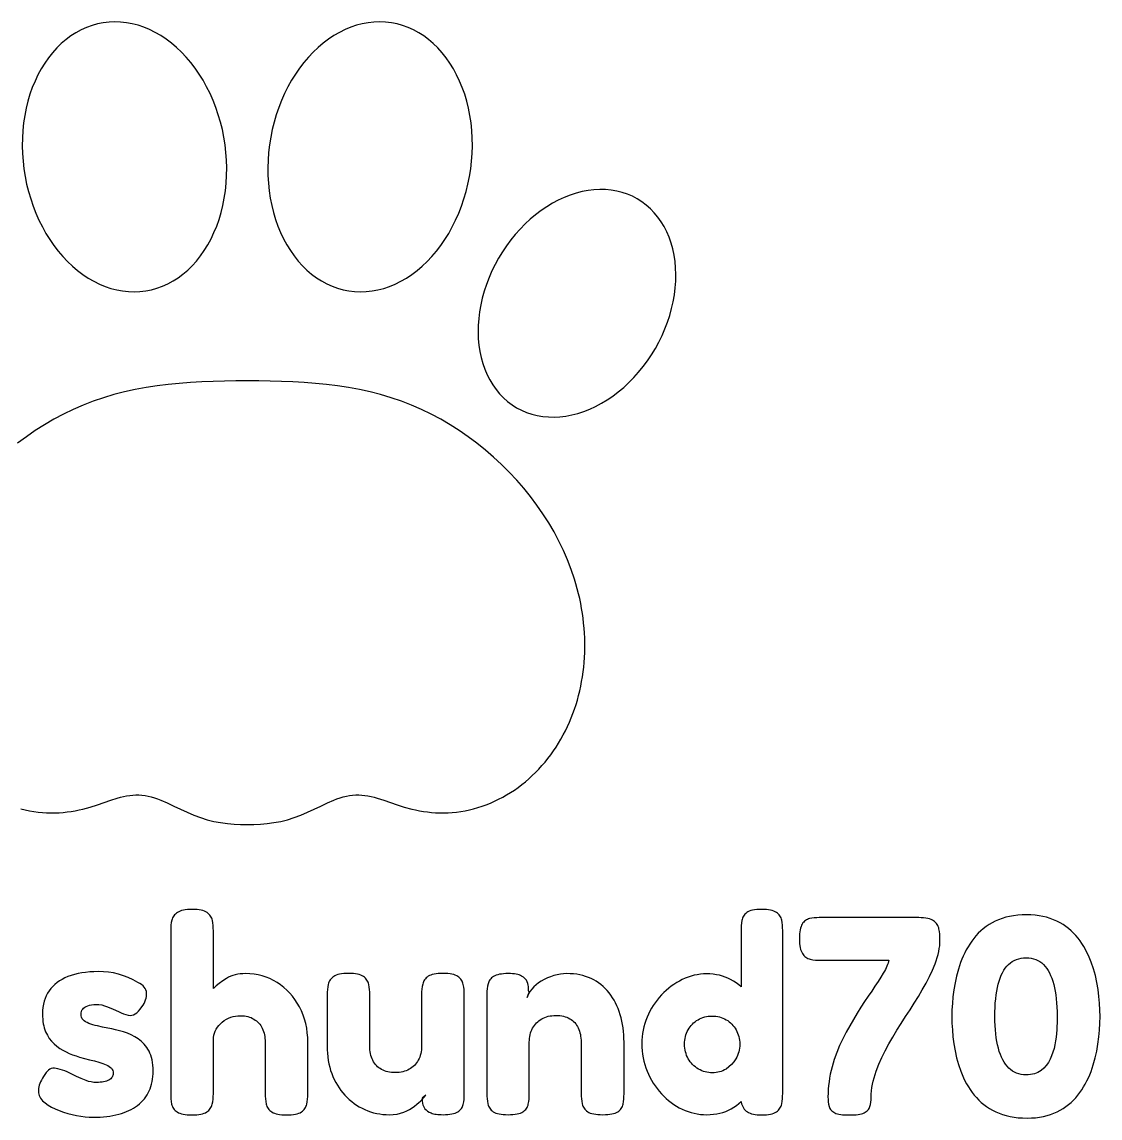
# Model space of a CAD drawing. Header units: millimetres. Extents: x -45.9 to 45.9, y -30.1 to 29.
# Drawn here: x -12.1 to 45.9, y -30.1 to 29 of the extents above; entities that cross this region are included whole.
import ezdxf

# ---------------------------------------------------------------- set-up
doc = ezdxf.new("R2010")
doc.units = ezdxf.units.MM
doc.layers.add('PAW', color=1, linetype='CONTINUOUS')
doc.layers.add('TEXT', color=2, linetype='CONTINUOUS')

msp = doc.modelspace()

# ---------------------------------------------------------------- linework, layer by layer
at = {"layer": 'PAW'}
for points in [[(-5.46528, 14.47359), (-5.15992, 14.53401), (-4.85929, 14.61777), (-4.56436, 14.72458), (-4.27609, 14.8541), (-3.99543, 15.00591), (-3.72329, 15.17952), (-3.46056, 15.37434), (-3.2081, 15.58976), (-2.96672, 15.82507), (-2.73722, 16.0795), (-2.52035, 16.35222), (-2.31681, 16.64234), (-2.12726, 16.94891), (-1.95233, 17.27094), (-1.79258, 17.60737), (-1.64854, 17.95711), (-1.52068, 18.31902), (-1.40941, 18.69191), (-1.31509, 19.07457), (-1.23804, 19.46575), (-1.1785, 19.86418), (-1.13667, 20.26855), (-1.11269, 20.67755), (-1.10663, 21.08984), (-1.11852, 21.50408), (-1.14831, 21.91892), (-1.19591, 22.333), (-1.26116, 22.74497), (-1.34385, 23.15349), (-1.44371, 23.55723), (-1.56041, 23.95487), (-1.69358, 24.34511), (-1.84277, 24.72668), (-2.00751, 25.09834), (-2.18726, 25.45887), (-2.38142, 25.80709), (-2.58937, 26.14188), (-2.81042, 26.46214), (-3.04386, 26.76682), (-3.28893, 27.05493), (-3.54482, 27.32553), (-3.8107, 27.57774), (-4.08571, 27.81074), (-4.36894, 28.02376), (-4.65947, 28.21611), (-4.95636, 28.38717), (-5.25864, 28.53637), (-5.56532, 28.66323), (-5.87539, 28.76733), (-6.18786, 28.84834), (-6.50169, 28.906), (-6.81588, 28.9401), (-7.12938, 28.95055), (-7.44118, 28.9373), (-7.75026, 28.90041), (-8.05562, 28.83998), (-8.35625, 28.75623), (-8.65118, 28.64942), (-8.93945, 28.51989), (-9.22011, 28.36808), (-9.49225, 28.19448), (-9.75498, 27.99965), (-10.00744, 27.78423), (-10.24882, 27.54892), (-10.47832, 27.2945), (-10.69519, 27.02178), (-10.89873, 26.73166), (-11.08828, 26.42509), (-11.26321, 26.10306), (-11.42296, 25.76662), (-11.567, 25.41688), (-11.69486, 25.05498), (-11.80613, 24.68209), (-11.90045, 24.29943), (-11.9775, 23.90825), (-12.03704, 23.50982), (-12.07887, 23.10545), (-12.10285, 22.69645), (-12.10891, 22.28415), (-12.09702, 21.86991), (-12.06723, 21.45508), (-12.01963, 21.041), (-11.95438, 20.62902), (-11.87169, 20.2205), (-11.77183, 19.81676), (-11.65513, 19.41912), (-11.52196, 19.02888), (-11.37277, 18.64731), (-11.20803, 18.27566), (-11.02829, 17.91513), (-10.83412, 17.5669), (-10.62618, 17.23212), (-10.40512, 16.91186), (-10.17168, 16.60718), (-9.92661, 16.31907), (-9.67072, 16.04847), (-9.40484, 15.79625), (-9.12983, 15.56326), (-8.8466, 15.35024), (-8.55607, 15.15788), (-8.25918, 14.98683), (-7.9569, 14.83763), (-7.65023, 14.71077), (-7.34015, 14.60666), (-7.02768, 14.52565), (-6.71385, 14.468), (-6.39967, 14.4339), (-6.08616, 14.42345), (-5.77436, 14.43669)], [(5.46528, 14.47359), (5.77436, 14.43669), (6.08616, 14.42345), (6.39967, 14.4339), (6.71385, 14.468), (7.02768, 14.52565), (7.34015, 14.60666), (7.65023, 14.71077), (7.9569, 14.83763), (8.25918, 14.98683), (8.55607, 15.15788), (8.8466, 15.35024), (9.12983, 15.56326), (9.40484, 15.79625), (9.67072, 16.04847), (9.92661, 16.31907), (10.17168, 16.60718), (10.40512, 16.91186), (10.62618, 17.23212), (10.83412, 17.5669), (11.02829, 17.91513), (11.20803, 18.27566), (11.37277, 18.64731), (11.52196, 19.02888), (11.65513, 19.41912), (11.77183, 19.81676), (11.87169, 20.2205), (11.95438, 20.62902), (12.01963, 21.041), (12.06723, 21.45508), (12.09702, 21.86991), (12.10891, 22.28415), (12.10285, 22.69645), (12.07887, 23.10545), (12.03704, 23.50982), (11.9775, 23.90825), (11.90045, 24.29943), (11.80613, 24.68209), (11.69486, 25.05498), (11.567, 25.41688), (11.42296, 25.76662), (11.26321, 26.10306), (11.08828, 26.42509), (10.89873, 26.73166), (10.69519, 27.02178), (10.47832, 27.2945), (10.24882, 27.54892), (10.00744, 27.78423), (9.75498, 27.99965), (9.49225, 28.19448), (9.22011, 28.36808), (8.93945, 28.51989), (8.65118, 28.64942), (8.35625, 28.75623), (8.05562, 28.83998), (7.75026, 28.90041), (7.44118, 28.9373), (7.12938, 28.95055), (6.81588, 28.9401), (6.50169, 28.906), (6.18786, 28.84834), (5.87539, 28.76733), (5.56532, 28.66323), (5.25864, 28.53637), (4.95636, 28.38717), (4.65947, 28.21611), (4.36894, 28.02376), (4.08571, 27.81074), (3.8107, 27.57774), (3.54482, 27.32553), (3.28893, 27.05493), (3.04386, 26.76682), (2.81042, 26.46214), (2.58937, 26.14188), (2.38142, 25.80709), (2.18726, 25.45887), (2.00751, 25.09834), (1.84277, 24.72668), (1.69358, 24.34511), (1.56041, 23.95487), (1.44371, 23.55723), (1.34385, 23.15349), (1.26116, 22.74497), (1.19591, 22.333), (1.14831, 21.91892), (1.11852, 21.50408), (1.10663, 21.08984), (1.11269, 20.67755), (1.13667, 20.26855), (1.1785, 19.86418), (1.23804, 19.46575), (1.31509, 19.07457), (1.40941, 18.69191), (1.52068, 18.31902), (1.64854, 17.95711), (1.79258, 17.60737), (1.95233, 17.27094), (2.12726, 16.94891), (2.31681, 16.64234), (2.52035, 16.35222), (2.73722, 16.0795), (2.96672, 15.82507), (3.2081, 15.58976), (3.46056, 15.37434), (3.72329, 15.17952), (3.99543, 15.00591), (4.27609, 14.8541), (4.56436, 14.72458), (4.85929, 14.61777), (5.15992, 14.53401)], [(14.49072, 8.18194), (14.75124, 8.04521), (15.02264, 7.92949), (15.30395, 7.83521), (15.59414, 7.76271), (15.89214, 7.71225), (16.19688, 7.68402), (16.50723, 7.67812), (16.82207, 7.69458), (17.14024, 7.73332), (17.46059, 7.79422), (17.78195, 7.87705), (18.10315, 7.98151), (18.423, 8.10721), (18.74036, 8.25369), (19.05405, 8.42043), (19.36293, 8.60682), (19.66588, 8.81217), (19.96179, 9.03573), (20.24958, 9.27669), (20.5282, 9.53418), (20.79663, 9.80724), (21.0539, 10.09489), (21.29906, 10.39607), (21.53123, 10.70968), (21.74955, 11.03459), (21.95322, 11.3696), (22.14152, 11.7135), (22.31373, 12.06502), (22.46925, 12.42289), (22.6075, 12.7858), (22.72797, 13.15242), (22.83024, 13.52143), (22.91391, 13.89146), (22.9787, 14.26117), (23.02435, 14.62922), (23.05072, 14.99426), (23.05769, 15.35495), (23.04525, 15.70998), (23.01343, 16.05806), (22.96236, 16.39791), (22.89223, 16.7283), (22.80328, 17.04802), (22.69584, 17.3559), (22.57031, 17.65083), (22.42714, 17.93171), (22.26686, 18.19754), (22.09004, 18.44733), (21.89734, 18.68018), (21.68946, 18.89524), (21.46716, 19.09172), (21.23124, 19.2689), (20.98257, 19.42615), (20.72206, 19.56288), (20.45065, 19.67859), (20.16934, 19.77288), (19.87916, 19.84538), (19.58115, 19.89584), (19.27642, 19.92407), (18.96607, 19.92996), (18.65123, 19.91351), (18.33305, 19.87476), (18.0127, 19.81386), (17.69134, 19.73104), (17.37015, 19.62658), (17.05029, 19.50088), (16.73294, 19.35439), (16.41925, 19.18765), (16.11037, 19.00127), (15.80742, 18.79592), (15.51151, 18.57236), (15.22372, 18.33139), (14.9451, 18.07391), (14.67667, 17.80085), (14.4194, 17.5132), (14.17423, 17.21202), (13.94207, 16.89841), (13.72375, 16.5735), (13.52007, 16.23849), (13.33178, 15.89459), (13.15956, 15.54307), (13.00404, 15.1852), (12.8658, 14.82229), (12.74532, 14.45566), (12.64306, 14.08666), (12.55938, 13.71663), (12.4946, 13.34691), (12.44894, 12.97887), (12.42258, 12.61383), (12.41561, 12.25314), (12.42805, 11.89811), (12.45986, 11.55003), (12.51093, 11.21017), (12.58107, 10.87978), (12.67002, 10.56006), (12.77745, 10.25218), (12.90298, 9.95726), (13.04615, 9.67638), (13.20644, 9.41055), (13.38325, 9.16076), (13.57595, 8.92791), (13.78383, 8.71285), (14.00614, 8.51637), (14.24206, 8.33919)]]:
    msp.add_lwpolyline(points, close=True, dxfattribs=at)
msp.add_lwpolyline([(-12.17712, -13.4077), (-11.94767, -13.46419), (-11.71767, -13.51225), (-11.48751, -13.55186), (-11.25758, -13.58307), (-11.02825, -13.60593), (-10.79991, -13.62053), (-10.57294, -13.62701), (-10.3477, -13.62555), (-10.12453, -13.61639), (-9.90378, -13.59978), (-9.68573, -13.57608), (-9.47066, -13.54565), (-9.25883, -13.50896), (-9.05043, -13.46649), (-8.84563, -13.41882), (-8.44727, -13.3105), (-8.0641, -13.18999), (-7.6955, -13.06454), (-7.33997, -12.94245), (-6.99523, -12.83256), (-6.82605, -12.78495), (-6.65849, -12.74362), (-6.49219, -12.7095), (-6.32675, -12.68345), (-6.16181, -12.66622), (-5.99701, -12.65839), (-5.83203, -12.6604), (-5.66656, -12.67251), (-5.50036, -12.69476), (-5.33322, -12.72695), (-5.16499, -12.76869), (-4.99557, -12.81936), (-4.8249, -12.87819), (-4.65295, -12.94425), (-4.30532, -13.09379), (-3.95314, -13.25863), (-3.5972, -13.4289), (-3.23849, -13.595), (-2.87805, -13.74853), (-2.51682, -13.88316), (-2.15552, -13.9954), (-1.79464, -14.08431), (-1.43443, -14.151), (-1.07497, -14.19793), (-0.71621, -14.22818), (-0.35796, -14.24477), (0, -14.25), (0.35796, -14.24477), (0.71621, -14.22818), (1.07497, -14.19793), (1.43443, -14.151), (1.79464, -14.08431), (2.15552, -13.9954), (2.51682, -13.88316), (2.87805, -13.74853), (3.23849, -13.595), (3.5972, -13.4289), (3.95314, -13.25863), (4.30532, -13.09379), (4.65295, -12.94425), (4.8249, -12.87819), (4.99557, -12.81936), (5.16499, -12.76869), (5.33322, -12.72695), (5.50036, -12.69476), (5.66656, -12.67251), (5.83203, -12.6604), (5.99701, -12.65839), (6.16181, -12.66622), (6.32675, -12.68345), (6.49219, -12.7095), (6.65849, -12.74362), (6.82605, -12.78495), (6.99523, -12.83256), (7.33997, -12.94245), (7.6955, -13.06454), (8.0641, -13.18999), (8.44727, -13.3105), (8.84563, -13.41882), (9.05043, -13.46649), (9.25883, -13.50896), (9.47066, -13.54565), (9.68573, -13.57608), (9.90378, -13.59978), (10.12453, -13.61639), (10.3477, -13.62555), (10.57294, -13.62701), (10.79991, -13.62053), (11.02825, -13.60593), (11.25758, -13.58307), (11.48751, -13.55186), (11.71767, -13.51225), (11.94767, -13.46419), (12.17712, -13.4077), (12.40567, -13.3428), (12.63296, -13.26956), (12.85863, -13.18805), (13.08237, -13.09837), (13.30384, -13.00066), (13.52274, -12.89505), (13.73877, -12.78169), (13.95166, -12.66076), (14.16112, -12.53245), (14.3669, -12.39695), (14.56876, -12.25448), (14.76646, -12.10524), (14.95979, -11.94945), (15.14853, -11.78736), (15.3325, -11.61918), (15.5115, -11.44516), (15.68539, -11.26551), (15.85399, -11.08048), (16.01718, -10.89029), (16.17482, -10.69515), (16.3268, -10.4953), (16.47303, -10.29092), (16.61341, -10.08223), (16.74788, -9.86942), (16.87636, -9.65267), (16.9988, -9.43216), (17.11517, -9.20807), (17.22542, -8.98057), (17.32953, -8.74983), (17.42747, -8.51599), (17.51925, -8.27923), (17.60484, -8.03969), (17.68425, -7.79752), (17.75748, -7.55287), (17.82453, -7.30589), (17.88542, -7.05671), (17.94015, -6.80548), (17.98874, -6.55233), (18.0312, -6.2974), (18.06754, -6.04084), (18.09777, -5.78278), (18.1219, -5.52337), (18.13994, -5.26273), (18.15189, -5.00101), (18.15776, -4.73835), (18.15756, -4.47488), (18.15128, -4.21076), (18.13893, -3.94612), (18.12051, -3.68109), (18.09603, -3.41581), (18.06549, -3.15042), (18.0289, -2.88506), (17.98626, -2.61986), (17.93759, -2.35494), (17.8829, -2.09044), (17.82221, -1.82649), (17.75553, -1.56321), (17.68289, -1.30073), (17.60432, -1.03915), (17.4295, -0.51921), (17.23138, -0.00427), (17.01038, 0.50484), (16.76698, 1.00734), (16.50178, 1.50251), (16.21542, 1.98967), (15.90861, 2.46814), (15.58212, 2.93729), (15.23672, 3.39645), (14.87323, 3.84495), (14.49246, 4.2821), (14.09521, 4.70716), (13.68226, 5.11933), (13.25438, 5.51775), (12.81227, 5.90149), (12.35657, 6.26953), (11.88792, 6.62085), (11.40687, 6.9544), (10.91399, 7.2692), (10.40978, 7.5643), (9.89475, 7.83892), (9.36939, 8.09239), (8.83419, 8.32424), (8.28965, 8.53421), (7.73626, 8.72233), (7.17453, 8.88889), (6.605, 9.03454), (6.02824, 9.16022), (5.44483, 9.26715), (4.85538, 9.35675), (4.2605, 9.43054), (3.66084, 9.49013), (3.05706, 9.53712), (2.44982, 9.57304), (1.83981, 9.5993), (1.2277, 9.6171), (0.6142, 9.62736), (0, 9.63071), (-0.6142, 9.62736), (-1.2277, 9.6171), (-1.83981, 9.5993), (-2.44982, 9.57304), (-3.05706, 9.53712), (-3.66084, 9.49013), (-4.2605, 9.43054), (-4.85538, 9.35675), (-5.44483, 9.26715), (-6.02824, 9.16022), (-6.605, 9.03454), (-7.17453, 8.88889), (-7.73626, 8.72233), (-8.28965, 8.53421), (-8.83419, 8.32424), (-9.36939, 8.09239), (-9.89475, 7.83892), (-10.40978, 7.5643), (-10.91399, 7.2692), (-11.40687, 6.9544), (-11.88792, 6.62085), (-12.35657, 6.26953)], dxfattribs=at)
at = {"layer": 'TEXT'}
for points in [[(-3.77391, -29.72717), (-3.70829, -29.76462), (-3.63315, -29.79708), (-3.5485, -29.82454), (-3.45435, -29.84701), (-3.35068, -29.86449), (-3.2375, -29.87697), (-3.11481, -29.88446), (-2.98261, -29.88696), (-2.84696, -29.88446), (-2.72153, -29.87697), (-2.60633, -29.86449), (-2.50136, -29.84701), (-2.4066, -29.82454), (-2.32208, -29.79708), (-2.24777, -29.76462), (-2.18369, -29.72717), (-2.12746, -29.68568), (-2.0767, -29.6411), (-2.0314, -29.59343), (-1.99157, -29.54266), (-1.95721, -29.48881), (-1.92832, -29.43186), (-1.9049, -29.37182), (-1.88695, -29.30869), (-1.86032, -29.17649), (-1.8413, -29.03859), (-1.82989, -28.89497), (-1.82608, -28.74565), (-1.82608, -25.71739), (-1.80528, -25.59791), (-1.7733, -25.48295), (-1.73014, -25.3725), (-1.67581, -25.26657), (-1.61031, -25.16517), (-1.53362, -25.06827), (-1.44577, -24.9759), (-1.34673, -24.88804), (-1.23986, -24.80779), (-1.12846, -24.73825), (-1.01255, -24.6794), (-0.89212, -24.63125), (-0.76717, -24.5938), (-0.6377, -24.56705), (-0.50372, -24.551), (-0.36521, -24.54565), (-0.26071, -24.5485), (-0.16025, -24.55706), (-0.06384, -24.57133), (0.02854, -24.5913), (0.11687, -24.61698), (0.20116, -24.64837), (0.28141, -24.68546), (0.35761, -24.72826), (0.42954, -24.77593), (0.49694, -24.82765), (0.55984, -24.88341), (0.61821, -24.94321), (0.67206, -25.00705), (0.7214, -25.07493), (0.76622, -25.14686), (0.80652, -25.22282), (0.84219, -25.30283), (0.8731, -25.38689), (0.89925, -25.47498), (0.92065, -25.56712), (0.9373, -25.6633), (0.94919, -25.76352), (0.95632, -25.86778), (0.9587, -25.97609), (0.9587, -28.73043), (0.96203, -28.88023), (0.97201, -29.02527), (0.98866, -29.16556), (1.01196, -29.30109), (1.02836, -29.366), (1.05095, -29.42758), (1.07972, -29.48583), (1.11467, -29.54076), (1.15581, -29.59236), (1.20313, -29.64062), (1.25662, -29.68556), (1.31631, -29.72717), (1.38348, -29.76462), (1.45944, -29.79708), (1.54421, -29.82454), (1.63777, -29.84701), (1.74013, -29.86449), (1.85129, -29.87697), (1.97125, -29.88446), (2.1, -29.88696), (2.2391, -29.88446), (2.36726, -29.87697), (2.48448, -29.86449), (2.59076, -29.84701), (2.68611, -29.82454), (2.77052, -29.79708), (2.84399, -29.76462), (2.90652, -29.72717), (2.96097, -29.68568), (3.01019, -29.6411), (3.05418, -29.59343), (3.09294, -29.54266), (3.12646, -29.48881), (3.15476, -29.43186), (3.17782, -29.37182), (3.19565, -29.30869), (3.22228, -29.17649), (3.24131, -29.03859), (3.25272, -28.89497), (3.25652, -28.74565), (3.25652, -25.9913), (3.24951, -25.725), (3.22847, -25.4663), (3.19339, -25.21522), (3.14429, -24.97174), (3.08117, -24.73587), (3.00401, -24.50761), (2.91282, -24.28696), (2.80761, -24.07391), (2.69063, -23.87026), (2.56413, -23.67778), (2.42813, -23.49648), (2.28261, -23.32636), (2.12758, -23.16741), (1.96305, -23.01963), (1.789, -22.88303), (1.60544, -22.75761), (1.41415, -22.64526), (1.21692, -22.54789), (1.01374, -22.46551), (0.80462, -22.3981), (0.58956, -22.34567), (0.36855, -22.30822), (0.14159, -22.28575), (-0.0913, -22.27826), (-0.23718, -22.2823), (-0.37806, -22.29443), (-0.51394, -22.31464), (-0.64484, -22.34293), (-0.77074, -22.37931), (-0.89164, -22.42378), (-1.00756, -22.47632), (-1.11848, -22.53696), (-1.32534, -22.66821), (-1.51223, -22.80326), (-1.67914, -22.94212), (-1.82608, -23.08478), (-1.82608, -19.98043), (-1.82941, -19.83111), (-1.8394, -19.6875), (-1.85605, -19.54959), (-1.87935, -19.41739), (-1.89552, -19.35414), (-1.91739, -19.29375), (-1.94497, -19.23621), (-1.97826, -19.18152), (-2.01725, -19.12969), (-2.06195, -19.0807), (-2.11236, -19.03458), (-2.16848, -18.9913), (-2.23256, -18.95207), (-2.30686, -18.91807), (-2.39139, -18.8893), (-2.48614, -18.86576), (-2.59112, -18.84745), (-2.70632, -18.83437), (-2.83174, -18.82653), (-2.96739, -18.82391), (-3.09959, -18.82641), (-3.22228, -18.8339), (-3.33546, -18.84638), (-3.43913, -18.86386), (-3.53328, -18.88633), (-3.61793, -18.91379), (-3.69307, -18.94625), (-3.75869, -18.98369), (-3.81671, -19.02519), (-3.86902, -19.06977), (-3.91562, -19.11744), (-3.95652, -19.1682), (-3.99171, -19.22206), (-4.02119, -19.27901), (-4.04497, -19.33904), (-4.06304, -19.40217), (-4.08967, -19.53437), (-4.10869, -19.67228), (-4.12011, -19.8159), (-4.12391, -19.96522), (-4.12391, -28.73043), (-4.12058, -28.88023), (-4.11059, -29.02527), (-4.09395, -29.16556), (-4.07065, -29.30109), (-4.05436, -29.366), (-4.03213, -29.42758), (-4.00395, -29.48583), (-3.96983, -29.54076), (-3.92977, -29.59236), (-3.88376, -29.64062), (-3.83181, -29.68556)], [(26.02934, -29.55978), (26.17364, -29.47313), (26.31177, -29.3787), (26.44375, -29.27651), (26.56956, -29.16655), (26.56956, -29.20217), (26.59144, -29.28682), (26.61902, -29.36576), (26.65231, -29.43899), (26.6913, -29.50652), (26.736, -29.56834), (26.78641, -29.62446), (26.84253, -29.67486), (26.90435, -29.71956), (26.97307, -29.7588), (27.04987, -29.7928), (27.13475, -29.82157), (27.22772, -29.84511), (27.32877, -29.86342), (27.43791, -29.87649), (27.55513, -29.88434), (27.68043, -29.88696), (27.81251, -29.88434), (27.93485, -29.87649), (28.04743, -29.86342), (28.15027, -29.84511), (28.24336, -29.82157), (28.32669, -29.7928), (28.40028, -29.7588), (28.46412, -29.71956), (28.52024, -29.67617), (28.57065, -29.62969), (28.61535, -29.58011), (28.65434, -29.52744), (28.68763, -29.47169), (28.71521, -29.41284), (28.73709, -29.3509), (28.75326, -29.28587), (28.77656, -29.15129), (28.7932, -29.01386), (28.80318, -28.87357), (28.80651, -28.73043), (28.80651, -19.96522), (28.80318, -19.8159), (28.7932, -19.67228), (28.77656, -19.53437), (28.75326, -19.40217), (28.73709, -19.33904), (28.71521, -19.27901), (28.68763, -19.22206), (28.65434, -19.1682), (28.61535, -19.11744), (28.57065, -19.06977), (28.52024, -19.02519), (28.46412, -18.98369), (28.40005, -18.94625), (28.32574, -18.91379), (28.24122, -18.88633), (28.14646, -18.86386), (28.04149, -18.84638), (27.92629, -18.8339), (27.80086, -18.82641), (27.66521, -18.82391), (27.52968, -18.82653), (27.40461, -18.83437), (27.29001, -18.84745), (27.18587, -18.86576), (27.09218, -18.8893), (27.00896, -18.91807), (26.93621, -18.95207), (26.87391, -18.9913), (26.81982, -19.0347), (26.77167, -19.08118), (26.72946, -19.13076), (26.6932, -19.18342), (26.66289, -19.23918), (26.63852, -19.29803), (26.62009, -19.35997), (26.60761, -19.425), (26.57907, -19.69701), (26.56956, -19.98043), (26.56956, -22.99494), (26.43733, -22.88061), (26.29814, -22.77504), (26.152, -22.67825), (25.99891, -22.59022), (25.85732, -22.52067), (25.71026, -22.46039), (25.55772, -22.40939), (25.39972, -22.36766), (25.23626, -22.33521), (25.06732, -22.31202), (24.89291, -22.29811), (24.71304, -22.29348), (24.54279, -22.29823), (24.37445, -22.3125), (24.20801, -22.33628), (24.04348, -22.36956), (23.88084, -22.41236), (23.72011, -22.46467), (23.56128, -22.52649), (23.40435, -22.59782), (23.25039, -22.67736), (23.10047, -22.76379), (22.9546, -22.85712), (22.81277, -22.95734), (22.67498, -23.06445), (22.54124, -23.17846), (22.41153, -23.29937), (22.28587, -23.42717), (22.16556, -23.5608), (22.0519, -23.69918), (21.9449, -23.84232), (21.84456, -23.99022), (21.75088, -24.14287), (21.66385, -24.30027), (21.58349, -24.46243), (21.50978, -24.62935), (21.4438, -24.79971), (21.38661, -24.97221), (21.33822, -25.14686), (21.29863, -25.32364), (21.26784, -25.50256), (21.24585, -25.68363), (21.23265, -25.86683), (21.22825, -26.05217), (21.23265, -26.24489), (21.24585, -26.43499), (21.26784, -26.62247), (21.29863, -26.80734), (21.33822, -26.98959), (21.38661, -27.16923), (21.4438, -27.34625), (21.50978, -27.52065), (21.58337, -27.69125), (21.66338, -27.85686), (21.74981, -28.01748), (21.84266, -28.1731), (21.94193, -28.32373), (22.04762, -28.46936), (22.15973, -28.61), (22.27826, -28.74565), (22.40226, -28.87512), (22.53077, -28.99721), (22.6638, -29.11194), (22.80136, -29.21929), (22.94342, -29.31928), (23.09001, -29.41189), (23.24111, -29.49713), (23.39674, -29.575), (23.55545, -29.64455), (23.71583, -29.70482), (23.87787, -29.75582), (24.04157, -29.79755), (24.20694, -29.83001), (24.37398, -29.85319), (24.54267, -29.8671), (24.71304, -29.87174), (24.90005, -29.86686), (25.08064, -29.85224), (25.2548, -29.82787), (25.42255, -29.79375), (25.58388, -29.74988), (25.73879, -29.69626), (25.88728, -29.6329)], [(31.60652, -29.77283), (31.67214, -29.79957), (31.74728, -29.82276), (31.83193, -29.84237), (31.92608, -29.85842), (32.02975, -29.87091), (32.14293, -29.87982), (32.26562, -29.88517), (32.39782, -29.88696), (32.53002, -29.88517), (32.65271, -29.87982), (32.76589, -29.87091), (32.86956, -29.85842), (32.96372, -29.84237), (33.04837, -29.82276), (33.12351, -29.79957), (33.18913, -29.77283), (33.24727, -29.74263), (33.29993, -29.7091), (33.34713, -29.67225), (33.38886, -29.63206), (33.42512, -29.58855), (33.45591, -29.54171), (33.48123, -29.49154), (33.50109, -29.43804), (33.53104, -29.32439), (33.55244, -29.20407), (33.56528, -29.0771), (33.56956, -28.94348), (33.57372, -28.76812), (33.58621, -28.59205), (33.60701, -28.41527), (33.63614, -28.23777), (33.67359, -28.05956), (33.71936, -27.88064), (33.77345, -27.701), (33.83587, -27.52065), (33.97853, -27.15829), (34.14022, -26.79402), (34.32093, -26.42785), (34.52066, -26.05978), (34.7337, -25.69124), (34.95435, -25.32364), (35.18262, -24.957), (35.41849, -24.5913), (35.65435, -24.22704), (35.88261, -23.86467), (36.10326, -23.50421), (36.3163, -23.14565), (36.51603, -22.79042), (36.69674, -22.43994), (36.85843, -22.09422), (37.00109, -21.75326), (37.06351, -21.58504), (37.1176, -21.41895), (37.16337, -21.25501), (37.20082, -21.09321), (37.22995, -20.93354), (37.25075, -20.77602), (37.26323, -20.62063), (37.2674, -20.46739), (37.26407, -20.31046), (37.25408, -20.15924), (37.23743, -20.01372), (37.21412, -19.87391), (37.19796, -19.8071), (37.17608, -19.74361), (37.1485, -19.68346), (37.11522, -19.62663), (37.07622, -19.57313), (37.03153, -19.52296), (36.98112, -19.47612), (36.92501, -19.43261), (36.86093, -19.39337), (36.78662, -19.35937), (36.70209, -19.3306), (36.60734, -19.30706), (36.50236, -19.28875), (36.38716, -19.27568), (36.26174, -19.26783), (36.1261, -19.26522), (30.76956, -19.26522), (30.63451, -19.26854), (30.50326, -19.27853), (30.37581, -19.29518), (30.25217, -19.31848), (30.19273, -19.33465), (30.13614, -19.35652), (30.0824, -19.3841), (30.03152, -19.41739), (29.98349, -19.45638), (29.93832, -19.50109), (29.89599, -19.55149), (29.85653, -19.60761), (29.82086, -19.67169), (29.78995, -19.74599), (29.76379, -19.83052), (29.74239, -19.92527), (29.72575, -20.03025), (29.71386, -20.14545), (29.70673, -20.27087), (29.70435, -20.40652), (29.70684, -20.53872), (29.71433, -20.66141), (29.72682, -20.77459), (29.74429, -20.87826), (29.76677, -20.97242), (29.79423, -21.05706), (29.82669, -21.1322), (29.86414, -21.19783), (29.90575, -21.25584), (29.95068, -21.30815), (29.99895, -21.35475), (30.05055, -21.39565), (30.10547, -21.43084), (30.16372, -21.46032), (30.22531, -21.4841), (30.29022, -21.50217), (30.4248, -21.5288), (30.56223, -21.54783), (30.70252, -21.55924), (30.84566, -21.56304), (34.51305, -21.56304), (34.49843, -21.63378), (34.47738, -21.70903), (34.44992, -21.78881), (34.41603, -21.8731), (34.37573, -21.9619), (34.32901, -22.05523), (34.27587, -22.15307), (34.21631, -22.25543), (34.08315, -22.47228), (33.93479, -22.70435), (33.7712, -22.95163), (33.59239, -23.21413), (33.4036, -23.49137), (33.21005, -23.78288), (33.01175, -24.08865), (32.8087, -24.40869), (32.60659, -24.74015), (32.41114, -25.08016), (32.22234, -25.42874), (32.04021, -25.78587), (31.86997, -26.15156), (31.71684, -26.52581), (31.58084, -26.90863), (31.46196, -27.3), (31.41024, -27.4983), (31.36542, -27.69755), (31.32749, -27.89776), (31.29646, -28.09891), (31.27233, -28.30102), (31.25509, -28.50408), (31.24475, -28.70808), (31.2413, -28.91304), (31.2451, -29.0538), (31.25652, -29.18696), (31.27554, -29.3125), (31.30217, -29.43043), (31.32024, -29.48572), (31.34402, -29.53743), (31.3735, -29.58558), (31.4087, -29.63016), (31.44959, -29.67118), (31.49619, -29.70863), (31.5485, -29.74251)], [(40.26521, -29.71956), (40.44473, -29.79803), (40.63329, -29.86603), (40.83088, -29.92357), (41.0375, -29.97065), (41.25316, -30.00727), (41.47785, -30.03342), (41.71158, -30.04912), (41.95434, -30.05435), (42.18593, -30.04912), (42.40897, -30.03342), (42.62344, -30.00727), (42.82935, -29.97065), (43.0267, -29.92357), (43.21549, -29.86603), (43.39572, -29.79803), (43.56739, -29.71956), (43.73133, -29.6323), (43.88838, -29.53791), (44.03854, -29.43638), (44.1818, -29.32772), (44.31816, -29.21192), (44.44763, -29.08899), (44.5702, -28.95893), (44.68588, -28.82174), (44.79513, -28.6786), (44.89844, -28.53071), (44.99581, -28.37806), (45.08723, -28.22065), (45.17271, -28.05849), (45.25225, -27.89157), (45.32584, -27.7199), (45.39348, -27.54348), (45.51379, -27.18301), (45.61604, -26.81685), (45.70021, -26.44497), (45.76631, -26.06739), (45.81624, -25.68981), (45.8519, -25.31793), (45.8733, -24.95176), (45.88043, -24.5913), (45.87377, -24.2375), (45.8538, -23.87609), (45.82052, -23.50706), (45.77392, -23.13043), (45.71067, -22.75285), (45.62745, -22.38098), (45.52426, -22.01481), (45.40109, -21.65435), (45.33178, -21.4778), (45.257, -21.30577), (45.17676, -21.13826), (45.09104, -20.97527), (44.99985, -20.81679), (44.9032, -20.66284), (44.80108, -20.5134), (44.69349, -20.36848), (44.57924, -20.22938), (44.45714, -20.09742), (44.3272, -19.97259), (44.18941, -19.85489), (44.04377, -19.74433), (43.89029, -19.64089), (43.72895, -19.5446), (43.55978, -19.45543), (43.38276, -19.37518), (43.19789, -19.30564), (43.00518, -19.24679), (42.80462, -19.19864), (42.59621, -19.16119), (42.37996, -19.13444), (42.15586, -19.11839), (41.92392, -19.11304), (41.6846, -19.11839), (41.45361, -19.13444), (41.23094, -19.16119), (41.01658, -19.19864), (40.81056, -19.24679), (40.61285, -19.30564), (40.42346, -19.37518), (40.2424, -19.45543), (40.06954, -19.54483), (39.90477, -19.64185), (39.74807, -19.74646), (39.59947, -19.85869), (39.45894, -19.97853), (39.32651, -20.10598), (39.20215, -20.24103), (39.08588, -20.38369), (38.97662, -20.53218), (38.87331, -20.68471), (38.77594, -20.84129), (38.68452, -21.0019), (38.59904, -21.16656), (38.5195, -21.33526), (38.4459, -21.508), (38.37825, -21.68478), (38.25842, -22.04477), (38.15761, -22.40951), (38.07582, -22.77901), (38.01305, -23.15326), (37.96645, -23.52466), (37.93316, -23.8856), (37.91319, -24.23607), (37.90653, -24.57608), (37.91319, -24.93702), (37.93316, -25.30462), (37.96645, -25.67887), (38.01305, -26.05978), (38.07629, -26.44022), (38.15951, -26.81304), (38.2627, -27.17826), (38.38586, -27.53587), (38.45541, -27.71063), (38.53091, -27.88111), (38.61234, -28.04732), (38.69972, -28.20924), (38.79305, -28.36688), (38.89232, -28.52024), (38.99753, -28.66933), (39.10869, -28.81413), (39.22663, -28.95311), (39.35217, -29.08471), (39.48532, -29.20895), (39.62608, -29.32581), (39.77445, -29.43531), (39.93043, -29.53743), (40.09402, -29.63218)], [(42.70761, -27.49022), (42.62665, -27.5455), (42.53974, -27.59341), (42.44689, -27.63395), (42.3481, -27.66712), (42.24336, -27.69292), (42.13267, -27.71134), (42.01605, -27.7224), (41.89348, -27.72609), (41.75926, -27.72038), (41.6305, -27.70326), (41.50722, -27.67473), (41.3894, -27.63478), (41.27705, -27.58342), (41.17017, -27.52065), (41.06876, -27.44647), (40.97282, -27.36087), (40.88247, -27.26433), (40.79783, -27.15734), (40.71889, -27.03988), (40.64566, -26.91196), (40.57813, -26.77357), (40.51631, -26.62473), (40.4602, -26.46542), (40.40979, -26.29565), (40.36521, -26.1159), (40.32657, -25.92663), (40.29388, -25.72785), (40.26713, -25.51956), (40.24632, -25.30176), (40.23146, -25.07446), (40.22254, -24.83763), (40.21957, -24.5913), (40.22242, -24.33772), (40.23098, -24.09436), (40.24525, -23.86123), (40.26522, -23.63831), (40.2909, -23.42563), (40.32229, -23.22316), (40.35938, -23.03093), (40.40218, -22.84891), (40.4508, -22.67748), (40.50537, -22.51698), (40.56589, -22.36742), (40.63234, -22.2288), (40.70475, -22.10112), (40.78309, -21.98437), (40.86738, -21.87856), (40.95762, -21.78369), (41.05403, -21.69988), (41.15687, -21.62724), (41.26612, -21.56578), (41.38179, -21.51549), (41.50389, -21.47637), (41.63241, -21.44844), (41.76734, -21.43167), (41.9087, -21.42609), (42.04637, -21.43179), (42.17786, -21.44891), (42.30317, -21.47744), (42.42229, -21.51739), (42.53523, -21.56875), (42.64199, -21.63152), (42.74257, -21.7057), (42.83697, -21.7913), (42.92541, -21.88784), (43.00816, -21.99484), (43.08519, -22.11229), (43.15652, -22.24022), (43.22214, -22.3786), (43.28206, -22.52744), (43.33627, -22.68675), (43.38478, -22.85652), (43.42758, -23.03651), (43.46467, -23.22649), (43.49606, -23.42646), (43.52173, -23.63641), (43.54171, -23.85635), (43.55597, -24.08628), (43.56453, -24.32619), (43.56739, -24.57608), (43.56739, -24.65217), (43.56644, -24.7896), (43.56359, -24.9432), (43.55884, -25.11297), (43.55219, -25.29891), (43.5403, -25.49484), (43.51985, -25.69456), (43.49084, -25.8981), (43.45327, -26.10543), (43.40572, -26.31134), (43.34675, -26.5106), (43.27637, -26.70319), (43.19458, -26.88913), (43.09852, -27.06365), (42.98534, -27.22201), (42.85503, -27.3642)], [(-9.1837, -29.91739), (-8.9483, -29.95734), (-8.72147, -29.98587), (-8.50319, -30.00299), (-8.29348, -30.0087), (-8.10225, -30.0062), (-7.91661, -29.99871), (-7.73656, -29.98623), (-7.56209, -29.96875), (-7.39322, -29.94628), (-7.22993, -29.91882), (-7.07223, -29.88636), (-6.92011, -29.84891), (-6.77358, -29.80647), (-6.63264, -29.75903), (-6.49729, -29.70661), (-6.36753, -29.64918), (-6.24335, -29.58677), (-6.12476, -29.51936), (-6.01176, -29.44696), (-5.90435, -29.36956), (-5.803, -29.28747), (-5.70819, -29.20098), (-5.61991, -29.1101), (-5.53818, -29.01481), (-5.46298, -28.91512), (-5.39433, -28.81104), (-5.33221, -28.70256), (-5.27663, -28.58967), (-5.22759, -28.47239), (-5.18509, -28.35071), (-5.14912, -28.22463), (-5.1197, -28.09416), (-5.09681, -27.95928), (-5.08047, -27.82001), (-5.07066, -27.67633), (-5.06739, -27.52826), (-5.07084, -27.36491), (-5.08118, -27.20965), (-5.09842, -27.06246), (-5.12255, -26.92337), (-5.15358, -26.79236), (-5.19151, -26.66943), (-5.23633, -26.55458), (-5.28805, -26.44783), (-5.34535, -26.34772), (-5.40693, -26.25285), (-5.47279, -26.16321), (-5.54294, -26.0788), (-5.61736, -25.99963), (-5.69606, -25.92568), (-5.77904, -25.85696), (-5.86631, -25.79348), (-6.04987, -25.67887), (-6.24294, -25.57853), (-6.44552, -25.49246), (-6.65761, -25.42065), (-6.87303, -25.35931), (-7.0856, -25.30462), (-7.29532, -25.25659), (-7.50218, -25.21522), (-7.79511, -25.15435), (-8.06522, -25.09348), (-8.19076, -25.06209), (-8.3087, -25.0288), (-8.41902, -24.99361), (-8.52174, -24.95652), (-8.61542, -24.9161), (-8.69864, -24.87092), (-8.7714, -24.82099), (-8.8337, -24.7663), (-8.88363, -24.70401), (-8.91929, -24.63125), (-8.94069, -24.54803), (-8.94782, -24.45435), (-8.94212, -24.38064), (-8.925, -24.31168), (-8.89647, -24.24748), (-8.85652, -24.18804), (-8.80516, -24.13383), (-8.74239, -24.08532), (-8.66821, -24.04253), (-8.58261, -24.00543), (-8.48655, -23.97547), (-8.38098, -23.95408), (-8.2659, -23.94124), (-8.1413, -23.93696), (-7.98865, -23.94456), (-7.83505, -23.96739), (-7.6805, -24.00543), (-7.525, -24.05869), (-7.22065, -24.18424), (-6.93152, -24.31739), (-6.79314, -24.38111), (-6.65951, -24.43532), (-6.53064, -24.48003), (-6.40652, -24.51522), (-6.30856, -24.52806), (-6.2125, -24.52092), (-6.11834, -24.49382), (-6.02609, -24.44674), (-5.93573, -24.38064), (-5.84728, -24.29647), (-5.76073, -24.19422), (-5.67609, -24.07391), (-5.61213, -23.97904), (-5.5572, -23.88465), (-5.51131, -23.79073), (-5.47446, -23.69728), (-5.44664, -23.60431), (-5.42785, -23.51182), (-5.41811, -23.4198), (-5.41739, -23.32826), (-5.42809, -23.23933), (-5.45258, -23.15516), (-5.49086, -23.07575), (-5.54294, -23.00109), (-5.6088, -22.93118), (-5.68845, -22.86603), (-5.78189, -22.80564), (-5.88913, -22.75), (-6.14783, -22.60924), (-6.40652, -22.4913), (-6.66712, -22.39239), (-6.93152, -22.30869), (-7.19973, -22.24402), (-7.47174, -22.20217), (-7.74565, -22.17935), (-8.01957, -22.17174), (-8.25472, -22.1759), (-8.48084, -22.18838), (-8.69793, -22.20919), (-8.90598, -22.23831), (-9.10499, -22.27576), (-9.29497, -22.32153), (-9.47592, -22.37563), (-9.64783, -22.43804), (-9.81022, -22.5083), (-9.96264, -22.58594), (-10.10506, -22.67094), (-10.2375, -22.76331), (-10.35995, -22.86306), (-10.47242, -22.97018), (-10.5749, -23.08466), (-10.66739, -23.20652), (-10.74943, -23.33587), (-10.82052, -23.47282), (-10.88067, -23.61739), (-10.92989, -23.76956), (-10.96817, -23.92935), (-10.99552, -24.09674), (-11.01192, -24.27174), (-11.01739, -24.45435), (-11.01478, -24.59237), (-11.00693, -24.72493), (-10.99385, -24.85202), (-10.97555, -24.97364), (-10.95201, -25.08979), (-10.92324, -25.20047), (-10.88924, -25.30569), (-10.85, -25.40543), (-10.7587, -25.59185), (-10.65218, -25.76304), (-10.53044, -25.91902), (-10.39348, -26.05978), (-10.24511, -26.18675), (-10.08913, -26.30136), (-9.92554, -26.4036), (-9.75435, -26.49348), (-9.57745, -26.57337), (-9.39674, -26.64565), (-9.21223, -26.71033), (-9.02391, -26.76739), (-8.75415, -26.84097), (-8.4837, -26.91195), (-8.2269, -26.97853), (-7.98913, -27.0413), (-7.87833, -27.07317), (-7.77419, -27.10788), (-7.6767, -27.14545), (-7.58587, -27.18587), (-7.50313, -27.22914), (-7.42989, -27.27527), (-7.36617, -27.32425), (-7.31196, -27.37609), (-7.26868, -27.43315), (-7.23777, -27.49782), (-7.21923, -27.57011), (-7.21304, -27.65), (-7.21673, -27.70552), (-7.22778, -27.75795), (-7.24621, -27.80728), (-7.27201, -27.85353), (-7.30518, -27.89669), (-7.34572, -27.93675), (-7.39363, -27.97372), (-7.44892, -28.00761), (-7.51085, -28.03792), (-7.57874, -28.0642), (-7.65257, -28.08643), (-7.73234, -28.10462), (-7.81805, -28.11877), (-7.90972, -28.12887), (-8.00732, -28.13493), (-8.11087, -28.13696), (-8.25448, -28.13077), (-8.3962, -28.11223), (-8.53601, -28.08132), (-8.67391, -28.03804), (-8.94212, -27.93152), (-9.19892, -27.80978), (-9.45, -27.68424), (-9.70109, -27.5663), (-9.82616, -27.51352), (-9.95027, -27.46929), (-10.07344, -27.43363), (-10.19565, -27.40652), (-10.29171, -27.38274), (-10.38207, -27.37228), (-10.46671, -27.37514), (-10.54565, -27.3913), (-10.61984, -27.42174), (-10.69022, -27.46739), (-10.75679, -27.52826), (-10.81957, -27.60435), (-10.8928, -27.70944), (-10.96033, -27.81168), (-11.02215, -27.91107), (-11.07826, -28.00761), (-11.12724, -28.10177), (-11.16766, -28.19402), (-11.19952, -28.28437), (-11.22282, -28.37283), (-11.23757, -28.4589), (-11.24375, -28.54212), (-11.24137, -28.62249), (-11.23043, -28.7), (-11.21498, -28.77502), (-11.19144, -28.84789), (-11.15982, -28.91863), (-11.12011, -28.98723), (-11.07232, -29.05368), (-11.01644, -29.118), (-10.95248, -29.18018), (-10.88044, -29.24022), (-10.71875, -29.35435), (-10.53805, -29.46087), (-10.33832, -29.55978), (-10.11957, -29.65109), (-9.88988, -29.73336), (-9.65734, -29.80516), (-9.42194, -29.86651)], [(6.32282, -29.59782), (6.47821, -29.66202), (6.63621, -29.71766), (6.79682, -29.76474), (6.96005, -29.80326), (7.1259, -29.83322), (7.29436, -29.85462), (7.46544, -29.86746), (7.63913, -29.87174), (7.85312, -29.86318), (8.0538, -29.8375), (8.24117, -29.7947), (8.41521, -29.73478), (8.57737, -29.66297), (8.72907, -29.58451), (8.87031, -29.49939), (9.00108, -29.40761), (9.12045, -29.31393), (9.22745, -29.2231), (9.32208, -29.13512), (9.40435, -29.05), (9.47378, -28.97296), (9.52989, -28.90924), (9.57269, -28.85883), (9.60217, -28.82174), (9.40435, -28.98913), (9.41006, -29.11848), (9.42717, -29.26304), (9.44381, -29.33818), (9.47092, -29.41141), (9.50849, -29.48274), (9.55652, -29.55217), (9.61739, -29.6178), (9.69348, -29.67772), (9.78478, -29.73193), (9.8913, -29.78043), (9.95122, -29.80183), (10.01684, -29.82038), (10.08818, -29.83607), (10.16522, -29.84891), (10.24796, -29.8589), (10.33641, -29.86603), (10.43057, -29.87031), (10.53043, -29.87174), (10.66263, -29.86936), (10.78532, -29.86223), (10.8985, -29.85034), (11.00217, -29.83369), (11.09633, -29.81229), (11.18097, -29.78614), (11.25611, -29.75523), (11.32173, -29.71956), (11.37963, -29.67997), (11.43158, -29.6373), (11.47759, -29.59152), (11.51766, -29.54266), (11.55178, -29.49071), (11.57996, -29.43567), (11.60219, -29.37753), (11.61848, -29.3163), (11.64178, -29.18838), (11.65842, -29.05571), (11.6684, -28.91827), (11.67173, -28.77609), (11.67173, -23.41956), (11.6684, -23.27643), (11.65842, -23.13614), (11.64178, -22.99871), (11.61848, -22.86413), (11.60231, -22.7991), (11.58043, -22.73716), (11.55285, -22.67831), (11.51956, -22.62255), (11.48057, -22.56989), (11.43587, -22.52031), (11.38546, -22.47383), (11.32934, -22.43043), (11.26526, -22.3912), (11.19096, -22.3572), (11.10643, -22.32843), (11.01168, -22.30489), (10.90671, -22.28658), (10.79151, -22.2735), (10.66608, -22.26566), (10.53043, -22.26304), (10.39478, -22.26554), (10.26936, -22.27303), (10.15416, -22.28551), (10.04918, -22.30299), (9.95443, -22.32546), (9.8699, -22.35292), (9.7956, -22.38538), (9.73152, -22.42282), (9.67529, -22.46432), (9.62452, -22.5089), (9.57923, -22.55657), (9.5394, -22.60734), (9.50505, -22.66119), (9.47616, -22.71814), (9.45273, -22.77817), (9.43478, -22.8413), (9.40815, -22.9735), (9.38913, -23.11141), (9.37771, -23.25503), (9.37391, -23.40435), (9.37391, -26.17391), (9.37117, -26.28234), (9.36297, -26.38696), (9.3493, -26.48777), (9.33016, -26.58478), (9.30555, -26.67799), (9.27547, -26.76739), (9.23993, -26.85299), (9.19891, -26.93478), (9.15302, -27.01241), (9.10285, -27.08553), (9.0484, -27.15413), (8.98967, -27.21821), (8.92666, -27.27777), (8.85937, -27.33281), (8.7878, -27.38334), (8.71195, -27.42935), (8.63194, -27.47036), (8.54789, -27.50591), (8.4598, -27.53599), (8.36766, -27.5606), (8.27148, -27.57974), (8.17126, -27.59341), (8.067, -27.60161), (7.95869, -27.60435), (7.85396, -27.60173), (7.75278, -27.59388), (7.65518, -27.58081), (7.56114, -27.5625), (7.47067, -27.53896), (7.38376, -27.51019), (7.30042, -27.47619), (7.22065, -27.43695), (7.14504, -27.39261), (7.07418, -27.34327), (7.00808, -27.28894), (6.94674, -27.22962), (6.89015, -27.1653), (6.83831, -27.09599), (6.79123, -27.02169), (6.74891, -26.94239), (6.71146, -26.85881), (6.67901, -26.77167), (6.65154, -26.68096), (6.62907, -26.58668), (6.6116, -26.48884), (6.59911, -26.38743), (6.59162, -26.28246), (6.58913, -26.17391), (6.58913, -23.43478), (6.5858, -23.28499), (6.57581, -23.13994), (6.55917, -22.99966), (6.53587, -22.86413), (6.5197, -22.7991), (6.49782, -22.73716), (6.47024, -22.67831), (6.43695, -22.62255), (6.39796, -22.56989), (6.35326, -22.52031), (6.30285, -22.47383), (6.24673, -22.43043), (6.18266, -22.3912), (6.10835, -22.3572), (6.02383, -22.32843), (5.92907, -22.30489), (5.8241, -22.28658), (5.7089, -22.2735), (5.58347, -22.26566), (5.44782, -22.26304), (5.31217, -22.26566), (5.18675, -22.2735), (5.07155, -22.28658), (4.96657, -22.30489), (4.87182, -22.32843), (4.78729, -22.3572), (4.71299, -22.3912), (4.64891, -22.43043), (4.59268, -22.47371), (4.54191, -22.51984), (4.49662, -22.56882), (4.45679, -22.62065), (4.42243, -22.67534), (4.39354, -22.73288), (4.37012, -22.79327), (4.35217, -22.85652), (4.32554, -22.98872), (4.30652, -23.12663), (4.29511, -23.27024), (4.2913, -23.41956), (4.2913, -26.17391), (4.29523, -26.37352), (4.307, -26.56909), (4.32661, -26.76061), (4.35407, -26.9481), (4.38938, -27.13154), (4.43254, -27.31094), (4.48354, -27.48629), (4.54239, -27.65761), (4.60837, -27.82405), (4.68077, -27.98478), (4.7596, -28.13981), (4.84484, -28.28913), (4.9365, -28.43274), (5.03458, -28.57065), (5.13908, -28.70285), (5.25, -28.82935), (5.36662, -28.94954), (5.48825, -29.06284), (5.61486, -29.16924), (5.74647, -29.26875), (5.88307, -29.36136), (6.02466, -29.44708), (6.17124, -29.5259)], [(13.23152, -29.71196), (13.2956, -29.7494), (13.3699, -29.78186), (13.45443, -29.80932), (13.54918, -29.83179), (13.65416, -29.84927), (13.76936, -29.86175), (13.89478, -29.86924), (14.03043, -29.87174), (14.16608, -29.86936), (14.29151, -29.86223), (14.40671, -29.85034), (14.51169, -29.83369), (14.60644, -29.81229), (14.69097, -29.78614), (14.76527, -29.75523), (14.82935, -29.71956), (14.88546, -29.67974), (14.93587, -29.63634), (14.98057, -29.58938), (15.01957, -29.53886), (15.05285, -29.48476), (15.08044, -29.4271), (15.10231, -29.36588), (15.11848, -29.30109), (15.14178, -29.16651), (15.15842, -29.02907), (15.16841, -28.88879), (15.17173, -28.74565), (15.17173, -25.97609), (15.17447, -25.86766), (15.18267, -25.76304), (15.19634, -25.66223), (15.21548, -25.56522), (15.24009, -25.47201), (15.27017, -25.38261), (15.30572, -25.29701), (15.34673, -25.21522), (15.39274, -25.13746), (15.44327, -25.06399), (15.49831, -24.9948), (15.55788, -24.92989), (15.62196, -24.86926), (15.69056, -24.81291), (15.76367, -24.76083), (15.84131, -24.71304), (15.9231, -24.67024), (16.0087, -24.63315), (16.0981, -24.60176), (16.1913, -24.57609), (16.28831, -24.55611), (16.38913, -24.54185), (16.49375, -24.53329), (16.60217, -24.53043), (16.71036, -24.53317), (16.81426, -24.54137), (16.91389, -24.55504), (17.00924, -24.57418), (17.1003, -24.59879), (17.18709, -24.62887), (17.2696, -24.66442), (17.34783, -24.70543), (17.42154, -24.75144), (17.49049, -24.80197), (17.55469, -24.85701), (17.61413, -24.91657), (17.66882, -24.98065), (17.71875, -25.04925), (17.76393, -25.12237), (17.80435, -25.2), (17.84002, -25.28203), (17.87093, -25.36834), (17.89708, -25.45893), (17.91848, -25.5538), (17.93512, -25.65295), (17.94701, -25.75638), (17.95414, -25.8641), (17.95652, -25.97609), (17.95652, -28.73043), (17.96032, -28.87357), (17.97174, -29.01386), (17.99076, -29.15129), (18.01738, -29.28587), (18.03534, -29.35078), (18.05876, -29.41236), (18.08765, -29.47062), (18.12201, -29.52554), (18.16184, -29.57714), (18.20713, -29.62541), (18.2579, -29.67035), (18.31413, -29.71196), (18.37844, -29.7494), (18.45346, -29.78186), (18.53918, -29.80932), (18.63559, -29.83179), (18.74271, -29.84927), (18.86053, -29.86175), (18.98904, -29.86924), (19.12826, -29.87174), (19.26391, -29.86936), (19.38933, -29.86223), (19.50453, -29.85034), (19.60951, -29.83369), (19.70426, -29.81229), (19.78879, -29.78614), (19.86309, -29.75523), (19.92717, -29.71956), (19.98329, -29.67974), (20.03369, -29.63634), (20.07839, -29.58938), (20.11739, -29.53886), (20.15068, -29.48476), (20.17826, -29.4271), (20.20014, -29.36588), (20.21631, -29.30109), (20.23961, -29.16651), (20.25625, -29.02907), (20.26623, -28.88879), (20.26956, -28.74565), (20.26956, -25.97609), (20.26635, -25.77648), (20.25672, -25.58091), (20.24067, -25.38938), (20.2182, -25.2019), (20.18932, -25.01846), (20.15401, -24.83906), (20.11228, -24.6637), (20.06413, -24.49239), (20.0098, -24.32583), (19.94953, -24.16474), (19.88331, -24.00912), (19.81114, -23.85897), (19.73303, -23.71428), (19.64898, -23.57507), (19.55898, -23.44132), (19.46304, -23.31304), (19.36139, -23.19118), (19.25428, -23.0767), (19.14169, -22.96958), (19.02364, -22.86984), (18.90012, -22.77746), (18.77113, -22.69246), (18.63667, -22.61483), (18.49674, -22.54456), (18.35158, -22.48215), (18.20142, -22.42806), (18.04628, -22.38228), (17.88614, -22.34484), (17.721, -22.31571), (17.55088, -22.2949), (17.37576, -22.28242), (17.19565, -22.27826), (17.02018, -22.28492), (16.84375, -22.30489), (16.66637, -22.33818), (16.48804, -22.38478), (16.31209, -22.44327), (16.14185, -22.51223), (15.97731, -22.59164), (15.81848, -22.68152), (15.66916, -22.77948), (15.53315, -22.88315), (15.41046, -22.99253), (15.30109, -23.10761), (15.20931, -23.22507), (15.1394, -23.34157), (15.09137, -23.45713), (15.06522, -23.57174), (15.15651, -23.28261), (15.1432, -23.24599), (15.1337, -23.19701), (15.12799, -23.13566), (15.12609, -23.06195), (15.12181, -22.98064), (15.10897, -22.89647), (15.08757, -22.80944), (15.05761, -22.71956), (15.01338, -22.63159), (14.94918, -22.55027), (14.86501, -22.47561), (14.76087, -22.40761), (14.69976, -22.37729), (14.63057, -22.35102), (14.55329, -22.32879), (14.46793, -22.3106), (14.37449, -22.29645), (14.27296, -22.28634), (14.16335, -22.28028), (14.04565, -22.27826), (13.91, -22.28064), (13.78458, -22.28777), (13.66938, -22.29966), (13.5644, -22.3163), (13.46965, -22.3377), (13.38512, -22.36386), (13.31082, -22.39477), (13.24674, -22.43043), (13.19051, -22.47002), (13.13974, -22.5127), (13.09445, -22.55847), (13.05462, -22.60734), (13.02026, -22.65929), (12.99137, -22.71433), (12.96795, -22.77247), (12.95, -22.83369), (12.92337, -22.96162), (12.90435, -23.09429), (12.89294, -23.23172), (12.88913, -23.37391), (12.88913, -28.73043), (12.89246, -28.87357), (12.90245, -29.01386), (12.91909, -29.15129), (12.94239, -29.28587), (12.95856, -29.35078), (12.98043, -29.41236), (13.00801, -29.47062), (13.0413, -29.52554), (13.0803, -29.57714), (13.125, -29.62541), (13.17541, -29.67035)], [(25.75543, -27.41413), (25.67233, -27.46228), (25.58661, -27.50401), (25.49828, -27.53932), (25.40733, -27.56821), (25.31377, -27.59068), (25.21759, -27.60672), (25.1188, -27.61635), (25.01739, -27.61956), (24.91919, -27.61635), (24.82242, -27.60672), (24.72707, -27.59068), (24.63315, -27.56821), (24.54065, -27.53932), (24.44959, -27.50401), (24.35995, -27.46228), (24.27173, -27.41413), (24.18661, -27.36051), (24.10624, -27.30238), (24.03063, -27.23972), (23.95978, -27.17255), (23.89368, -27.10087), (23.83233, -27.02466), (23.77574, -26.94394), (23.7239, -26.85869), (23.67754, -26.77001), (23.63736, -26.67894), (23.60336, -26.58549), (23.57554, -26.48967), (23.5539, -26.39147), (23.53845, -26.2909), (23.52917, -26.18794), (23.52608, -26.08261), (23.52906, -25.97383), (23.53797, -25.86814), (23.55283, -25.76554), (23.57364, -25.66603), (23.60039, -25.56962), (23.63308, -25.47629), (23.67172, -25.38606), (23.7163, -25.29891), (23.76623, -25.21557), (23.82092, -25.13675), (23.88036, -25.06245), (23.94456, -24.99266), (24.01351, -24.92739), (24.08722, -24.86664), (24.16569, -24.81041), (24.24891, -24.75869), (24.33558, -24.71233), (24.42439, -24.67215), (24.51533, -24.63814), (24.60842, -24.61033), (24.70365, -24.58869), (24.80102, -24.57323), (24.90052, -24.56396), (25.00217, -24.56087), (25.10727, -24.56396), (25.20951, -24.57323), (25.30889, -24.58869), (25.40543, -24.61033), (25.49911, -24.63814), (25.58994, -24.67215), (25.67792, -24.71233), (25.76304, -24.75869), (25.8446, -24.81041), (25.92187, -24.86664), (25.99487, -24.92739), (26.06359, -24.99266), (26.12802, -25.06245), (26.18818, -25.13675), (26.24405, -25.21557), (26.29565, -25.29891), (26.34201, -25.38606), (26.3822, -25.47629), (26.4162, -25.56962), (26.44401, -25.66603), (26.46565, -25.76554), (26.48111, -25.86814), (26.49038, -25.97383), (26.49347, -26.08261), (26.49026, -26.18794), (26.48063, -26.2909), (26.46458, -26.39147), (26.44211, -26.48967), (26.41322, -26.58549), (26.37791, -26.67894), (26.33619, -26.77001), (26.28804, -26.85869), (26.17771, -27.02466), (26.05217, -27.17255), (25.91141, -27.30238)]]:
    msp.add_lwpolyline(points, close=True, dxfattribs=at)

doc.saveas('drawing.dxf')
